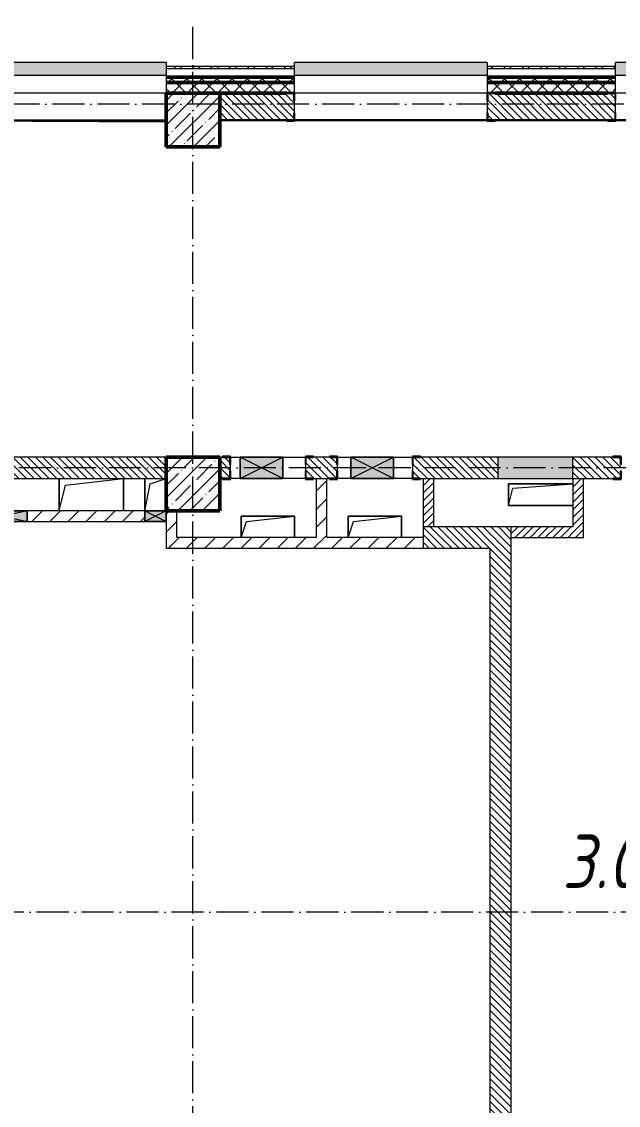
# Model space of a CAD drawing. Header units: millimetres. Extents: x -213536 to 1564669, y -45299 to 942238.
# Drawn here: x 577171 to 582746, y 286307 to 296432 of the extents above; entities that cross this region are included whole.
import ezdxf

# ---------------------------------------------------------------- set-up
doc = ezdxf.new("R2010")
doc.units = ezdxf.units.MM
doc.linetypes.add('50_200_ШТРИХ_1Т_ш5_п1_п1_', pattern=[700, 500, -100, 0, -100])
for name, color, linetype, lineweight in [('3) ЖБ 4м', 3, 'Continuous', 30), ('3.1) ЖБ окна 1.2 м', 102, 'Continuous', 30), ('A-DETL-GENF-OTLN', 7, 'Continuous', 9), ('A-FLOR-____-OTLN', 7, 'Continuous', 9), ('A-GENM-____-MCUT', 7, 'Continuous', 25), ('A-GENM-____-OTLN', 7, 'Continuous', 9), ('A-GENM-____-OTLN-1', 7, 'Continuous', 25), ('A-GLAZ-____-OTLN', 7, 'Continuous', 9), ('A-WALL-____-MCUT-2', 7, 'Continuous', 50), ('A-WALL-____-MCUT-3', 7, 'Continuous', 9), ('A-WALL-____-OTLN', 7, 'Continuous', 9), ('A-WALL-____-PATT-1', 7, 'Continuous', 9), ('A-WALL-FNSH-MCUT-1', 7, 'Continuous', 9), ('I-WALL-____-OTLN', 7, 'Continuous', 9), ('S-COLS-____-MCUT', 7, 'Continuous', 50), ('S-COLS-____-OTLN', 7, 'Continuous', 9), ('S-GRID-____-OTLN-1', 7, '50_200_ШТРИХ_1Т_ш5_п1_п1_', 9), ('Марки помещений', 7, 'Continuous', 9)]:
    doc.layers.add(name, color=color, linetype=linetype, lineweight=lineweight)
doc.layers.add('A-GLAZ-____-OTLN-1', color=7, linetype='Continuous', lineweight=9, true_color=0xc0c0c0)
doc.styles.add('ISOCPEUR_I_2', font='isocpeui.ttf', dxfattribs={"width": 0.85, "height": 2.3})
pattern_1 = [(135, (549721.475, 286281.11), (-35.35534, -35.35534), [])]
pattern_2 = [(45, (549721.47, 286281.11), (-70.71068, 70.71068), []), (135, (549721.47, 286281.11), (-70.71068, -70.71068), [])]
pattern_3 = [(45, (549721.47, 286281.11), (-84.8528, 84.8528), [])]
pattern_4 = [(45, (549721.475, 286281.11), (-35.35534, 35.35534), [])]

# ---------------------------------------------------------------- blocks, each defined once
blk = doc.blocks.new('BSC_Колонна _Прямоугольная - 500х500-V75-АР1_План отверстий 3 этажа в осях 1-64_А-ГГ')
at = {"layer": 'S-COLS-____-OTLN'}
h = blk.add_hatch(dxfattribs=at)
h.set_pattern_fill('FP_112', color=256, style=0, pattern_type=2)
h.set_pattern_definition([(45, (-29050, -5831.04), (-114.04925, 114.04925), []), (45, (-28935.95, -5831.04), (-114.04925, 114.04925), [201.613, -40.323, 3.353, -36.97])])
h.paths.add_polyline_path([(-250, -250), (250, -250), (250, 250), (-250, 250)], flags=0)
at = {"layer": 'S-COLS-____-MCUT'}
for p, q in [((250, 250), (-250, 250)), ((-250, 250), (-250, -250)), ((250, -250), (250, 250)), ((-250, -250), (250, -250))]:
    blk.add_line(p, q, dxfattribs=at)
blk = doc.blocks.new('Отлив_СКБ - Отлив витража_120_НВФ-31885687-АР1_План отверстий 3 этажа в осях 1-64_А-ГГ')
at = {"layer": 'A-GLAZ-____-OTLN-1'}
for points in [[(0, 0), (0, -2), (1800, -2), (1800, 0), (534, 0)], [(0, -2), (0, -120), (1800, -120), (1800, -2), (534, -2)]]:
    blk.add_hatch(color=256, dxfattribs=at).paths.add_polyline_path(points, flags=0)
at = {"layer": 'A-GLAZ-____-OTLN'}
for p, q in [((0, 0), (1800, 0)), ((1800, -2), (0, -2)), ((0, -120), (0, -83)), ((1800, -83), (1800, -120)), ((0, -120), (1800, -120))]:
    blk.add_line(p, q, dxfattribs=at)
blk = doc.blocks.new('Фахверк_СКБ_Уголок - 250_2700-27497298-АР1_План отверстий 3 этажа в осях 1-64_А-ГГ')
at = {"layer": 'A-GENM-____-MCUT'}
for p, q in [((200, 181), (125, 181)), ((125, 181), (125, 106)), ((125, 106), (131, 106)), ((131, 106), (131, 175)), ((131, 175), (200, 175)), ((200, 175), (200, 181)), ((131, -6), (125, -6)), ((125, -6), (125, -81)), ((125, -81), (200, -81)), ((131, -75), (131, -6)), ((200, -75), (131, -75)), ((200, -81), (200, -75))]:
    blk.add_line(p, q, dxfattribs=at)
blk = doc.blocks.new('Фахверк_СКБ_Уголок - 200_3960_зеркало-28268689-АР1_План отверстий 3 этажа в осях 1-64_А-ГГ')
at = {"layer": 'A-GENM-____-MCUT'}
for p, q in [((200, 156), (125, 156)), ((125, 156), (125, 81)), ((131, 81), (131, 150)), ((131, 150), (200, 150)), ((200, 150), (200, 156)), ((125, 81), (131, 81)), ((131, 19), (125, 19)), ((125, 19), (125, -56)), ((131, -50), (131, 19)), ((125, -56), (200, -56)), ((200, -50), (131, -50)), ((200, -56), (200, -50))]:
    blk.add_line(p, q, dxfattribs=at)
blk = doc.blocks.new('Фахверк_СКБ_Уголок - 200_3960-28268576-АР1_План отверстий 3 этажа в осях 1-64_А-ГГ')
at = {"layer": 'A-GENM-____-MCUT'}
for p, q in [((200, 156), (125, 156)), ((125, 156), (125, 81)), ((131, 81), (131, 150)), ((131, 150), (200, 150)), ((200, 150), (200, 156)), ((125, 81), (131, 81)), ((131, 19), (125, 19)), ((125, 19), (125, -56)), ((131, -50), (131, 19)), ((125, -56), (200, -56)), ((200, -50), (131, -50)), ((200, -56), (200, -50))]:
    blk.add_line(p, q, dxfattribs=at)
blk = doc.blocks.new('154_Стойка_СКБ_Уголок - СМ-2180_200-28268025-АР1_План отверстий 3 этажа в осях 1-64_А-ГГ')
at = {"layer": 'A-GENM-____-MCUT'}
for p, q in [((125, 156), (125, 81)), ((200, 156), (125, 156)), ((131, 81), (131, 150)), ((131, 150), (200, 150)), ((200, 150), (200, 156)), ((125, 81), (131, 81)), ((131, 19), (125, 19)), ((125, 19), (125, -56)), ((131, -50), (131, 19)), ((125, -56), (200, -56)), ((200, -50), (131, -50)), ((200, -56), (200, -50))]:
    blk.add_line(p, q, dxfattribs=at)
blk = doc.blocks.new('AR_Отверстие Ниша - Лючок-36918011-АР1_План отверстий 3 этажа в осях 1-64_А-ГГ')
at = {"layer": 'A-GLAZ-____-OTLN'}
blk.add_hatch(color=256, dxfattribs=at).paths.add_polyline_path([(350, 100), (-350, 100), (-350, -100), (350, -100)], flags=0)
for p, q in [((350, 100), (-350, 100)), ((-350, 100), (-350, -100)), ((350, -100), (350, 100)), ((-350, -100), (350, -100))]:
    blk.add_line(p, q, dxfattribs=at)
blk = doc.blocks.new('AR_Отверстие прямоугольное _в плите_ - AR_Отверстие прямоугольное _в плите_-V167-АР1_План отверстий 3 этажа в осях 1-64_А-ГГ')
at = {"layer": 'A-GENM-____-OTLN'}
for p, q in [((250, 100), (-250, 100)), ((-250, 100), (-250, -100)), ((-250, -100), (-200, 50)), ((-200, 50), (250, 100)), ((250, -100), (250, 100))]:
    blk.add_line(p, q, dxfattribs=at)
blk = doc.blocks.new('AR_Отверстие прямоугольное _в плите_ - AR_Отверстие прямоугольное _в плите_-V173-АР1_План отверстий 3 этажа в осях 1-64_А-ГГ')
at = {"layer": 'A-GENM-____-OTLN'}
for p, q in [((300, 100), (-300, 100)), ((-300, 100), (-300, -100)), ((-300, -100), (-260, 60)), ((-260, 60), (300, 100)), ((-300, -100), (300, -100))]:
    blk.add_line(p, q, dxfattribs=at)
blk = doc.blocks.new('AR_Отверстие прямоугольное _в плите_ - AR_Отверстие прямоугольное _в плите_-V190-АР1_План отверстий 3 этажа в осях 1-64_А-ГГ')
at = {"layer": 'A-GENM-____-OTLN'}
for p, q in [((-100, 150), (-100, -150)), ((-50, 100), (100, 150)), ((-100, -150), (-50, 100))]:
    blk.add_line(p, q, dxfattribs=at)
blk = doc.blocks.new('AR_Отверстие прямоугольное _в плите_ - AR_Отверстие прямоугольное _в плите_-V194-АР1_План отверстий 3 этажа в осях 1-64_А-ГГ')
at = {"layer": 'A-GENM-____-OTLN'}
for p, q in [((-300, 150), (-300, -150)), ((-240, 90), (300, 150)), ((300, -150), (300, 150)), ((-300, -150), (-240, 90))]:
    blk.add_line(p, q, dxfattribs=at)
blk = doc.blocks.new('AR_Отверстие прямоугольное _в стене_ - AR_Отверстие прямоугольное _в стене__ЭОМ-36415860-АР1_План отверстий 3 этажа в осях 1-64_А-ГГ')
at = {"layer": 'A-GLAZ-____-OTLN'}
blk.add_hatch(color=256, dxfattribs=at).paths.add_polyline_path([(200, 100), (-200, 100), (-200, -100), (200, -100)], flags=0)
at = {"layer": 'A-DETL-GENF-OTLN'}
for p, q in [((-200, -100), (-200, 100)), ((-200, 100), (200, 100)), ((200, 100), (-200, -100)), ((-200, 100), (200, -100)), ((200, 100), (-200, 100)), ((-200, 100), (-200, -100)), ((200, 100), (200, -100)), ((200, -100), (200, 100)), ((200, -100), (-200, -100)), ((-200, -100), (200, -100))]:
    blk.add_line(p, q, dxfattribs=at)
blk = doc.blocks.new('AR_Отверстие прямоугольное _в стене_ - AR_Отверстие прямоугольное _в стене__ЭОМ-36419344-АР1_План отверстий 3 этажа в осях 1-64_А-ГГ')
at = {"layer": 'A-GLAZ-____-OTLN'}
blk.add_hatch(color=256, dxfattribs=at).paths.add_polyline_path([(200, 100), (-200, 100), (-200, -100), (200, -100), (200, 87)], flags=0)
at = {"layer": 'A-DETL-GENF-OTLN'}
for p, q in [((-200, -100), (-200, 100)), ((-200, 100), (200, 100)), ((200, 100), (-200, -100)), ((-200, 100), (200, -100)), ((200, 100), (-200, 100)), ((-200, 100), (-200, -100)), ((200, 100), (200, -100)), ((200, -100), (200, 100)), ((200, -100), (-200, -100)), ((-200, -100), (200, -100))]:
    blk.add_line(p, q, dxfattribs=at)
blk = doc.blocks.new('AR_Отверстие прямоугольное _в стене_ - AR_Отверстие прямоугольное _в стене__ОВ-36982548-АР1_План отверстий 3 этажа в осях 1-64_А-ГГ')
at = {"layer": 'A-GLAZ-____-OTLN'}
blk.add_hatch(color=256, dxfattribs=at).paths.add_polyline_path([(225, -50), (225, 50), (-225, 50), (-225, -50)], flags=0)
at = {"layer": 'A-DETL-GENF-OTLN'}
for p, q in [((-225, -50), (-225, 50)), ((-225, 50), (225, 50)), ((225, 50), (-225, -50)), ((-225, 50), (225, -50)), ((225, 50), (-225, 50)), ((-225, 50), (-225, -50)), ((225, 50), (225, -50)), ((225, -50), (225, 50)), ((225, -50), (-225, -50)), ((-225, -50), (225, -50))]:
    blk.add_line(p, q, dxfattribs=at)
blk = doc.blocks.new('AR_Отверстие прямоугольное _в стене__БезПР - AR_Отверстие прямоугольное _в стене__БезПР-36899683-АР1_План отверстий 3 этажа в осях 1-64_А-ГГ')
at = {"layer": 'A-GLAZ-____-OTLN'}
blk.add_hatch(color=256, dxfattribs=at).paths.add_polyline_path([(100, -50), (100, 50), (-100, 50), (-100, -50)], flags=0)
at = {"layer": 'A-DETL-GENF-OTLN'}
for p, q in [((-100, -50), (-100, 50)), ((-100, 50), (100, 50)), ((100, 50), (-100, -50)), ((-100, 50), (100, -50)), ((100, 50), (-100, 50)), ((-100, 50), (-100, -50)), ((100, 50), (100, -50)), ((100, -50), (100, 50)), ((100, -50), (-100, -50)), ((-100, -50), (100, -50))]:
    blk.add_line(p, q, dxfattribs=at)

msp = doc.modelspace()

# ---------------------------------------------------------------- hatches: boundary and pattern name
at = {"layer": 'A-WALL-____-PATT-1'}
h = msp.add_hatch(dxfattribs=at)
h.set_pattern_fill('FP_3', color=256, style=0, pattern_type=2)
h.set_pattern_definition([(45, (549721.47, 286281.11), (-85.5366, 85.5366), []), (45, (549778.5, 286281.11), (-85.5366, 85.5366), [])])
h.paths.add_polyline_path([(588036.5, 295992.2), (588036.5, 296012.2), (587521.5, 296012.2), (587521.5, 295992.2)], flags=0)
h.paths.add_polyline_path([(584521.5, 295992.2), (585721.5, 295992.2), (585721.5, 296012.2), (584521.5, 296012.2)], flags=0)
h.paths.add_polyline_path([(582721.5, 295992.2), (582721.5, 296012.2), (581521.5, 296012.2), (581522.2, 295992.2)], flags=0)
h.paths.add_polyline_path([(579721.5, 295992.2), (579721.5, 296012.2), (578521.5, 296012.2), (578521.5, 295992.2)], flags=0)
h.paths.add_polyline_path([(576721.5, 295992.2), (576721.5, 296012.2), (573571.5, 296012.2), (573571.5, 295992.2), (574452.3, 295992.2)], flags=0)
h = msp.add_hatch(dxfattribs=at)
h.set_pattern_fill('FP_1', color=256, style=0, pattern_type=2)
h.set_pattern_definition(pattern_2)
h.paths.add_polyline_path([(624071.5, 295862.2), (624071.5, 295912.2), (617721.5, 295912.2), (617721.5, 295862.2), (623941.3, 295862.2)], flags=0)
h.paths.add_polyline_path([(609801.6, 295862.2), (609921.5, 295862.2), (609921.5, 295912.2), (608721.5, 295912.2), (608721.5, 295862.2)], flags=0)
h.paths.add_polyline_path([(606921.5, 295862.2), (606921.5, 295912.2), (605721.5, 295912.2), (605721.5, 295862.2), (606266.7, 295862.2)], flags=0)
h.paths.add_polyline_path([(603921.5, 295862.2), (603921.5, 295912.2), (602721.5, 295912.2), (602721.5, 295862.2), (602731.7, 295862.2)], flags=0)
h.paths.add_polyline_path([(600921.5, 295862.2), (600921.5, 295912.2), (599721.5, 295912.2), (599721.5, 295862.2)], flags=0)
h.paths.add_polyline_path([(596721.5, 295862.2), (597921.5, 295862.2), (597921.5, 295912.2), (596721.5, 295912.2)], flags=0)
h.paths.add_polyline_path([(594921.5, 295862.2), (594921.5, 295912.2), (593721.5, 295912.2), (593721.5, 295862.2), (593894.4, 295862.2)], flags=0)
h.paths.add_polyline_path([(591921.5, 295862.2), (591921.5, 295912.2), (590721.5, 295912.2), (590721.5, 295862.2)], flags=0)
h.paths.add_polyline_path([(588592, 295862.2), (588921.5, 295862.2), (588921.5, 295912.2), (587521.5, 295912.2), (587521.5, 295862.2)], flags=0)
h.paths.add_polyline_path([(584521.5, 295862.2), (585721.5, 295862.2), (585721.5, 295912.2), (584521.5, 295912.2)], flags=0)
h.paths.add_polyline_path([(582721.5, 295862.2), (582721.5, 295912.2), (581521.5, 295912.2), (581522.2, 295862.2)], flags=0)
h.paths.add_polyline_path([(579721.5, 295862.2), (579721.5, 295912.2), (578521.5, 295912.2), (578521.5, 295862.2)], flags=0)
h.paths.add_polyline_path([(576721.5, 295862.2), (576721.5, 295912.2), (573551.5, 295912.2), (573551.5, 295862.2), (574452.3, 295862.2)], flags=0)
h = msp.add_hatch(dxfattribs=at)
h.set_pattern_fill('FP_1', color=256, style=0, pattern_type=2)
h.set_pattern_definition(pattern_2)
h.paths.add_polyline_path([(624071.5, 295762.2), (624071.5, 295862.2), (617721.5, 295862.2), (617721.5, 295768.2), (617796.5, 295768.2), (617796.5, 295762.2), (623941.3, 295762.2)], flags=0)
h.paths.add_polyline_path([(609801.6, 295762.2), (609846.5, 295762.2), (609846.5, 295768.2), (609921.5, 295768.2), (609921.5, 295862.2), (608721.5, 295862.2), (608721.5, 295768.2), (608796.5, 295768.2), (608796.5, 295762.2), (609571.5, 295762.2)], flags=0)
h.paths.add_polyline_path([(606846.5, 295762.2), (606846.5, 295768.2), (606921.5, 295768.2), (606921.5, 295862.2), (605721.5, 295862.2), (605721.5, 295768.2), (605796.5, 295768.2), (605796.5, 295762.2), (606266.7, 295762.2)], flags=0)
h.paths.add_polyline_path([(603846.5, 295762.2), (603846.5, 295768.2), (603921.5, 295768.2), (603921.5, 295862.2), (602721.5, 295862.2), (602721.5, 295768.2), (602796.5, 295768.2), (602796.5, 295762.2), (603571.5, 295762.2)], flags=0)
h.paths.add_polyline_path([(600846.5, 295762.2), (600846.5, 295768.2), (600921.5, 295768.2), (600921.5, 295862.2), (599721.5, 295862.2), (599721.5, 295768.2), (599796.5, 295768.2), (599796.5, 295762.2), (600071.5, 295762.2)], flags=0)
h.paths.add_polyline_path([(597846.5, 295762.2), (597846.5, 295768.2), (597921.5, 295768.2), (597921.5, 295862.2), (596721.5, 295862.2), (596721.5, 295768.2), (596796.5, 295768.2), (596796.5, 295762.2), (597429.3, 295762.2)], flags=0)
h.paths.add_polyline_path([(593796.5, 295762.2), (594846.5, 295762.2), (594846.5, 295768.2), (594921.5, 295768.2), (594921.5, 295862.2), (593721.5, 295862.2), (593721.5, 295768.2), (593796.5, 295768.2)], flags=0)
h.paths.add_polyline_path([(591071.5, 295762.2), (591846.5, 295762.2), (591846.5, 295768.2), (591921.5, 295768.2), (591921.5, 295862.2), (590721.5, 295862.2), (590721.5, 295768.2), (590796.5, 295768.2), (590796.5, 295762.2)], flags=0)
h.paths.add_polyline_path([(588592, 295762.2), (588846.5, 295762.2), (588846.5, 295768.2), (588921.5, 295768.2), (588921.5, 295862.2), (587521.5, 295862.2), (587521.5, 295762.2), (588571.5, 295762.2)], flags=0)
h.paths.add_polyline_path([(585057.1, 295762.2), (585646.5, 295762.2), (585646.5, 295768.2), (585721.5, 295768.2), (585721.5, 295862.2), (584521.5, 295862.2), (584521.5, 295762.2), (585021.5, 295762.2)], flags=0)
h.paths.add_polyline_path([(582646.5, 295762.2), (582646.5, 295768.2), (582721.5, 295768.2), (582721.5, 295862.2), (581521.5, 295862.2), (581522.2, 295768.2), (581596.5, 295768.2), (581596.5, 295762.2)], flags=0)
h.paths.add_polyline_path([(579646.5, 295762.2), (579646.5, 295768.2), (579721.5, 295768.2), (579721.5, 295862.2), (578521.5, 295862.2), (578521.5, 295762.2), (579021.5, 295762.2)], flags=0)
h.paths.add_polyline_path([(576646.5, 295762.2), (576646.5, 295768.2), (576721.5, 295768.2), (576721.5, 295862.2), (573551.5, 295862.2), (573551.5, 295762.2), (576021.5, 295762.2)], flags=0)
h = msp.add_hatch(dxfattribs=at)
h.set_pattern_fill('FP_6', color=256, style=0, pattern_type=2)
h.set_pattern_definition(pattern_1)
h.paths.add_polyline_path([(581527.5, 295512.2), (582715.5, 295512.2), (582715.5, 295581.2), (582721.5, 295581.2), (582721.5, 295693.2), (582715.5, 295693.2), (582715.5, 295762.2), (581527.5, 295762.2), (581527.5, 295693.2), (581521.5, 295693.2), (581522.2, 295581.2), (581527.5, 295581.2), (581527.5, 295513.4)], flags=0)
h.paths.add_polyline_path([(579646.5, 295512.2), (579715.5, 295512.2), (579715.5, 295581.2), (579721.5, 295581.2), (579721.5, 295693.2), (579715.5, 295693.2), (579715.5, 295762.2), (579021.5, 295762.2), (579021.5, 295512.2)], flags=0)
h = msp.add_hatch(dxfattribs=at)
h.set_pattern_fill('FP_6', color=256, style=0, pattern_type=2)
h.set_pattern_definition(pattern_1)
h.paths.add_polyline_path([(578521.5, 292162.2), (578521.5, 292362.2), (576021.5, 292362.2), (576021.5, 292162.2), (577987.2, 292162.2)], flags=0)
h = msp.add_hatch(dxfattribs=at)
h.set_pattern_fill('FP_6', color=256, style=0, pattern_type=2)
h.set_pattern_definition(pattern_1)
h.paths.add_polyline_path([(583996.5, 292162.2), (584521.5, 292162.2), (584521.5, 292362.2), (583927.5, 292362.2), (583927.5, 292293.2), (583921.5, 292293.2), (583921.5, 292231.2), (583927.5, 292231.2), (583927.5, 292162.2)], flags=0)
h.paths.add_polyline_path([(582696.5, 292162.2), (582765.5, 292162.2), (582765.5, 292231.2), (582771.5, 292231.2), (582771.5, 292293.2), (582765.5, 292293.2), (582765.5, 292362.2), (582321.5, 292362.2), (582321.5, 292162.2)], flags=0)
h.paths.add_polyline_path([(581621.5, 292162.2), (581621.5, 292362.2), (580827.5, 292362.2), (580827.5, 292293.2), (580821.5, 292293.2), (580821.5, 292231.2), (580827.5, 292231.2), (580827.5, 292162.2), (581522.2, 292162.2)], flags=0)
h.paths.add_polyline_path([(579896.5, 292162.2), (580115.5, 292162.2), (580115.5, 292231.2), (580121.5, 292231.2), (580121.5, 292293.2), (580115.5, 292293.2), (580115.5, 292362.2), (579827.5, 292362.2), (579827.5, 292293.2), (579821.5, 292293.2), (579821.5, 292231.2), (579827.5, 292231.2), (579827.5, 292162.2)], flags=0)
h.paths.add_polyline_path([(579021.5, 292162.2), (579115.5, 292162.2), (579115.5, 292231.2), (579121.5, 292231.2), (579121.5, 292293.2), (579115.5, 292293.2), (579115.5, 292362.2), (579021.5, 292362.2), (579021.5, 292256.2)], flags=0)
h = msp.add_hatch(dxfattribs=at)
h.set_pattern_fill('FP_4', color=256, style=0, pattern_type=2)
h.set_pattern_definition(pattern_3)
h.paths.add_polyline_path([(580021.5, 291612.2), (580021.5, 292162.2), (579921.5, 292162.2), (579921.5, 291612.2)], flags=0)
h = msp.add_hatch(dxfattribs=at)
h.set_pattern_fill('FP_5', color=256, style=0, pattern_type=2)
h.set_pattern_definition(pattern_4)
h.paths.add_polyline_path([(581021.5, 291712.2), (581021.5, 292162.2), (580921.5, 292162.2), (580921.5, 291712.2)], flags=0)
h = msp.add_hatch(dxfattribs=at)
h.set_pattern_fill('FP_5', color=256, style=0, pattern_type=2)
h.set_pattern_definition(pattern_4)
h.paths.add_polyline_path([(582421.5, 291612.2), (582421.5, 292162.2), (582321.5, 292162.2), (582321.5, 291612.2)], flags=0)
h = msp.add_hatch(dxfattribs=at)
h.set_pattern_fill('FP_4', color=256, style=0, pattern_type=2)
h.set_pattern_definition(pattern_3)
h.paths.add_polyline_path([(576021.5, 291762.2), (576771.5, 291762.2), (576771.5, 291862.2), (575521.5, 291862.2), (575521.5, 291762.2)], flags=0)
h.paths.add_polyline_path([(577221.5, 291762.2), (578321.5, 291762.2), (578321.5, 291862.2), (577221.5, 291862.2)], flags=0)
h = msp.add_hatch(dxfattribs=at)
h.set_pattern_fill('FP_4', color=256, style=0, pattern_type=2)
h.set_pattern_definition(pattern_3)
h.paths.add_polyline_path([(578621.5, 291612.2), (578621.5, 291862.2), (578521.5, 291862.2), (578521.5, 291612.2)], flags=0)
h = msp.add_hatch(dxfattribs=at)
h.set_pattern_fill('FP_6', color=256, style=0, pattern_type=2)
h.set_pattern_definition(pattern_1)
h.paths.add_polyline_path([(581546.5, 291512.2), (581546.5, 291712.2), (580921.5, 291712.2), (580921.5, 291512.2), (581522.2, 291512.2)], flags=0)
h = msp.add_hatch(dxfattribs=at)
h.set_pattern_fill('FP_6', color=256, style=0, pattern_type=2)
h.set_pattern_definition(pattern_1)
h.paths.add_polyline_path([(581746.5, 284612.2), (581746.5, 291712.2), (581546.5, 291712.2), (581546.5, 284618.2), (581596.5, 284618.2), (581596.5, 284612.2)], flags=0)
h = msp.add_hatch(dxfattribs=at)
h.set_pattern_fill('FP_5', color=256, style=0, pattern_type=2)
h.set_pattern_definition(pattern_4)
h.paths.add_polyline_path([(582321.5, 291612.2), (582321.5, 291712.2), (581746.5, 291712.2), (581746.5, 291612.2)], flags=0)
h = msp.add_hatch(dxfattribs=at)
h.set_pattern_fill('FP_4', color=256, style=0, pattern_type=2)
h.set_pattern_definition(pattern_3)
h.paths.add_polyline_path([(579754.7, 291512.2), (580921.5, 291512.2), (580921.5, 291612.2), (578521.5, 291612.2), (578521.5, 291512.2)], flags=0)
at = {"layer": 'S-COLS-____-OTLN'}
h = msp.add_hatch(dxfattribs=at)
h.set_pattern_fill('FP_38', color=256, style=0, pattern_type=2)
h.set_pattern_definition([(45, (549721.47, 286281.11), (-114.04925, 114.04925), []), (45, (549835.52, 286281.11), (-114.04925, 114.04925), [201.612, -40.322, 3.353, -36.97])])
h.paths.add_polyline_path([(578521.5, 295262.2), (579021.5, 295262.2), (579021.5, 295762.2), (578521.5, 295762.2)], flags=0)

# ---------------------------------------------------------------- linework, layer by layer
at = {"layer": '3) ЖБ 4м'}
for points in [[(578521.5, 295512.2), (578521.5, 295262.2), (579021.5, 295262.2), (579021.5, 295512.2)], [(579021.5, 292362.2), (578521.5, 292362.2)]]:
    msp.add_lwpolyline(points, dxfattribs=at)
at = {"layer": '3.1) ЖБ окна 1.2 м'}
for points in [[(578509.5, 295500.2), (576021.5, 295512.2)], [(584521.5, 295512.2), (579033.5, 295512.2)]]:
    msp.add_lwpolyline(points, dxfattribs=at)
at = {"layer": 'A-FLOR-____-OTLN'}
for p, q in [((577521.5, 291862.2), (577521.5, 292162.2)), ((578121.5, 292162.2), (578121.5, 291862.2)), ((578321.5, 291862.2), (578321.5, 292162.2)), ((581721.5, 292112.2), (582321.5, 292112.2)), ((581721.5, 291912.2), (581721.5, 292112.2)), ((582321.5, 291912.2), (581721.5, 291912.2)), ((579221.5, 291812.2), (579721.5, 291812.2)), ((579221.5, 291612.2), (579221.5, 291812.2)), ((579721.5, 291812.2), (579721.5, 291612.2)), ((580221.5, 291812.2), (580721.5, 291812.2)), ((580221.5, 291612.2), (580221.5, 291812.2)), ((580721.5, 291812.2), (580721.5, 291612.2))]:
    msp.add_line(p, q, dxfattribs=at)
at = {"layer": 'A-WALL-____-MCUT-2'}
for p, q in [((579721.5, 295912.2), (578521.5, 295912.2)), ((579721.5, 295862.2), (578521.5, 295862.2)), ((582721.5, 295912.2), (581521.5, 295912.2)), ((582721.5, 295862.2), (581521.5, 295862.2)), ((579021.5, 295762.2), (579646.5, 295762.2)), ((581596.5, 295762.2), (582646.5, 295762.2))]:
    msp.add_line(p, q, dxfattribs=at)
at = {"layer": 'A-WALL-____-MCUT-3'}
for p, q in [((579721.5, 295992.2), (578521.5, 295992.2)), ((578521.5, 295992.2), (578521.5, 295762.2)), ((579721.5, 295768.2), (579721.5, 295992.2)), ((582721.5, 295992.2), (581521.5, 295992.2)), ((581521.5, 295992.2), (581521.5, 295768.2)), ((582721.5, 295768.2), (582721.5, 295992.2)), ((578521.5, 295762.2), (579021.5, 295762.2)), ((579021.5, 295762.2), (579021.5, 295512.2)), ((579721.5, 295581.2), (579721.5, 295693.2)), ((581521.5, 295693.2), (581521.5, 295581.2)), ((582721.5, 295581.2), (582721.5, 295693.2)), ((579021.5, 295512.2), (579646.5, 295512.2)), ((581596.5, 295512.2), (582646.5, 295512.2)), ((578521.5, 292362.2), (576021.5, 292362.2)), ((579046.5, 292362.2), (579021.5, 292362.2)), ((580046.5, 292362.2), (579896.5, 292362.2)), ((581621.5, 292362.2), (580896.5, 292362.2)), ((582696.5, 292362.2), (582321.5, 292362.2)), ((579121.5, 292231.2), (579121.5, 292293.2)), ((579821.5, 292293.2), (579821.5, 292231.2)), ((580121.5, 292231.2), (580121.5, 292293.2)), ((580821.5, 292293.2), (580821.5, 292231.2)), ((576021.5, 292162.2), (578521.5, 292162.2)), ((579021.5, 292162.2), (579046.5, 292162.2)), ((579896.5, 292162.2), (580046.5, 292162.2)), ((580896.5, 292162.2), (581621.5, 292162.2)), ((582321.5, 292162.2), (582696.5, 292162.2)), ((581746.5, 291712.2), (580921.5, 291712.2)), ((580921.5, 291712.2), (580921.5, 291512.2)), ((581746.5, 284612.2), (581746.5, 291712.2)), ((580921.5, 291512.2), (581546.5, 291512.2)), ((581546.5, 291512.2), (581546.5, 284618.2))]:
    msp.add_line(p, q, dxfattribs=at)
at = {"layer": 'A-WALL-____-OTLN'}
for p, q in [((578521.5, 295762.2), (576721.5, 295762.2)), ((581521.5, 295762.2), (579721.5, 295762.2)), ((584521.5, 295762.2), (582721.5, 295762.2)), ((578521.5, 295512.2), (576721.5, 295512.2)), ((581521.5, 295512.2), (579721.5, 295512.2)), ((584521.5, 295512.2), (582721.5, 295512.2))]:
    msp.add_line(p, q, dxfattribs=at)
at = {"layer": 'A-WALL-FNSH-MCUT-1'}
for p, q in [((579721.5, 296012.2), (578521.5, 296012.2)), ((578521.5, 296012.2), (578521.5, 295992.2)), ((579721.5, 295992.2), (579721.5, 296012.2)), ((579721.5, 295992.2), (579721.5, 295992.2)), ((582721.5, 296012.2), (581521.5, 296012.2)), ((581521.5, 296012.2), (581521.5, 295992.2)), ((582721.5, 295992.2), (582721.5, 296012.2)), ((582721.5, 295992.2), (582721.5, 295992.2)), ((579921.5, 292162.2), (579921.5, 291612.2)), ((580021.5, 291612.2), (580021.5, 292162.2)), ((580921.5, 292162.2), (580921.5, 291712.2)), ((581021.5, 291712.2), (581021.5, 292162.2)), ((582321.5, 292162.2), (582321.5, 292162.2)), ((582321.5, 292162.2), (582321.5, 291712.2)), ((582421.5, 291612.2), (582421.5, 292162.2)), ((578321.5, 291862.2), (577221.5, 291862.2)), ((578621.5, 291612.2), (578621.5, 291862.2)), ((577221.5, 291762.2), (578321.5, 291762.2)), ((578521.5, 291762.2), (578521.5, 291512.2)), ((582321.5, 291712.2), (581746.5, 291712.2)), ((579921.5, 291612.2), (578621.5, 291612.2)), ((580921.5, 291612.2), (580021.5, 291612.2)), ((581746.5, 291612.2), (582421.5, 291612.2)), ((578521.5, 291512.2), (580921.5, 291512.2))]:
    msp.add_line(p, q, dxfattribs=at)
at = {"layer": 'I-WALL-____-OTLN'}
for p, q in [((579121.5, 292362.2), (579211.5, 292362.2)), ((579611.5, 292362.2), (579821.5, 292362.2)), ((580121.5, 292362.2), (580246.5, 292362.2)), ((580646.5, 292362.2), (580821.5, 292362.2)), ((579211.5, 292162.2), (579121.5, 292162.2)), ((579821.5, 292162.2), (579611.5, 292162.2)), ((580246.5, 292162.2), (580121.5, 292162.2)), ((580821.5, 292162.2), (580646.5, 292162.2))]:
    msp.add_line(p, q, dxfattribs=at)
at = {"layer": 'S-COLS-____-MCUT'}
for p, q in [((579021.5, 295762.2), (578521.5, 295762.2)), ((578521.5, 295762.2), (578521.5, 295262.2)), ((579021.5, 295262.2), (579021.5, 295762.2)), ((578521.5, 295262.2), (579021.5, 295262.2))]:
    msp.add_line(p, q, dxfattribs=at)
at = {"layer": 'S-GRID-____-OTLN-1', "color": 251, "ltscale": 0.6, "true_color": 0x636466}
for p, q in [((578771.5, 281798.5), (578771.5, 296431.7)), ((653795.9, 295662.2), (545291.6, 295662.2)), ((640040.3, 292262.2), (545052.7, 292262.2)), ((653647.9, 288112.2), (545052.7, 288112.2))]:
    msp.add_line(p, q, dxfattribs=at)

# ---------------------------------------------------------------- block references
at = {"layer": 'A-GENM-____-OTLN'}
for name, p in [('AR_Отверстие прямоугольное _в плите_ - AR_Отверстие прямоугольное _в плите_-V194-АР1_План отверстий 3 этажа в осях 1-64_А-ГГ', (577821.5, 292012.2)), ('AR_Отверстие прямоугольное _в плите_ - AR_Отверстие прямоугольное _в плите_-V190-АР1_План отверстий 3 этажа в осях 1-64_А-ГГ', (578421.5, 292012.2)), ('AR_Отверстие прямоугольное _в плите_ - AR_Отверстие прямоугольное _в плите_-V173-АР1_План отверстий 3 этажа в осях 1-64_А-ГГ', (582021.5, 292012.2)), ('AR_Отверстие прямоугольное _в плите_ - AR_Отверстие прямоугольное _в плите_-V167-АР1_План отверстий 3 этажа в осях 1-64_А-ГГ', (579471.5, 291712.2)), ('AR_Отверстие прямоугольное _в плите_ - AR_Отверстие прямоугольное _в плите_-V167-АР1_План отверстий 3 этажа в осях 1-64_А-ГГ', (580471.5, 291712.2))]:
    msp.add_blockref(name, p, dxfattribs=at)
at = {"layer": 'A-GENM-____-OTLN-1', "rotation": 180}
for name, p in [('Фахверк_СКБ_Уголок - 250_2700-27497298-АР1_План отверстий 3 этажа в осях 1-64_А-ГГ', (579846.5, 295687.2)), ('Фахверк_СКБ_Уголок - 250_2700-27497298-АР1_План отверстий 3 этажа в осях 1-64_А-ГГ', (582846.5, 295687.2)), ('Фахверк_СКБ_Уголок - 200_3960_зеркало-28268689-АР1_План отверстий 3 этажа в осях 1-64_А-ГГ', (579246.5, 292312.2)), ('Фахверк_СКБ_Уголок - 200_3960_зеркало-28268689-АР1_План отверстий 3 этажа в осях 1-64_А-ГГ', (580246.5, 292312.2)), ('154_Стойка_СКБ_Уголок - СМ-2180_200-28268025-АР1_План отверстий 3 этажа в осях 1-64_А-ГГ', (582896.5, 292312.2))]:
    msp.add_blockref(name, p, dxfattribs=at)
at = {"layer": 'A-GENM-____-OTLN-1'}
for name, p in [('Фахверк_СКБ_Уголок - 250_2700-27497298-АР1_План отверстий 3 этажа в осях 1-64_А-ГГ', (581396.5, 295587.2)), ('Фахверк_СКБ_Уголок - 200_3960-28268576-АР1_План отверстий 3 этажа в осях 1-64_А-ГГ', (579696.5, 292212.2)), ('154_Стойка_СКБ_Уголок - СМ-2180_200-28268025-АР1_План отверстий 3 этажа в осях 1-64_А-ГГ', (580696.5, 292212.2))]:
    msp.add_blockref(name, p, dxfattribs=at)
at = {"layer": 'A-GLAZ-____-OTLN', "rotation": 180}
for name, p in [('Отлив_СКБ - Отлив витража_120_НВФ-31885687-АР1_План отверстий 3 этажа в осях 1-64_А-ГГ', (578521.5, 295929.2)), ('Отлив_СКБ - Отлив витража_120_НВФ-31885687-АР1_План отверстий 3 этажа в осях 1-64_А-ГГ', (581521.5, 295929.2)), ('Отлив_СКБ - Отлив витража_120_НВФ-31885687-АР1_План отверстий 3 этажа в осях 1-64_А-ГГ', (584521.5, 295929.2)), ('AR_Отверстие прямоугольное _в стене_ - AR_Отверстие прямоугольное _в стене__ЭОМ-36415860-АР1_План отверстий 3 этажа в осях 1-64_А-ГГ', (579411.5, 292262.2)), ('AR_Отверстие прямоугольное _в стене_ - AR_Отверстие прямоугольное _в стене__ЭОМ-36419344-АР1_План отверстий 3 этажа в осях 1-64_А-ГГ', (580446.5, 292262.2)), ('AR_Отверстие Ниша - Лючок-36918011-АР1_План отверстий 3 этажа в осях 1-64_А-ГГ', (581971.5, 292262.2))]:
    msp.add_blockref(name, p, dxfattribs=at)
at = {"layer": 'A-GLAZ-____-OTLN'}
for name, p in [('AR_Отверстие прямоугольное _в стене_ - AR_Отверстие прямоугольное _в стене__ОВ-36982548-АР1_План отверстий 3 этажа в осях 1-64_А-ГГ', (576996.5, 291812.2)), ('AR_Отверстие прямоугольное _в стене__БезПР - AR_Отверстие прямоугольное _в стене__БезПР-36899683-АР1_План отверстий 3 этажа в осях 1-64_А-ГГ', (578421.5, 291812.2))]:
    msp.add_blockref(name, p, dxfattribs=at)
at = {"layer": 'S-COLS-____-OTLN'}
msp.add_blockref('BSC_Колонна _Прямоугольная - 500х500-V75-АР1_План отверстий 3 этажа в осях 1-64_А-ГГ', (578771.5, 292112.2), dxfattribs=at)

# ---------------------------------------------------------------- texts
at = {"layer": 'Марки помещений', "insert": (582222.8, 288836.8), "char_height": 500, "width": 785.654, "attachment_point": 1, "style": 'ISOCPEUR_I_2'}
msp.add_mtext('3.039', dxfattribs=at)

doc.saveas('drawing.dxf')
